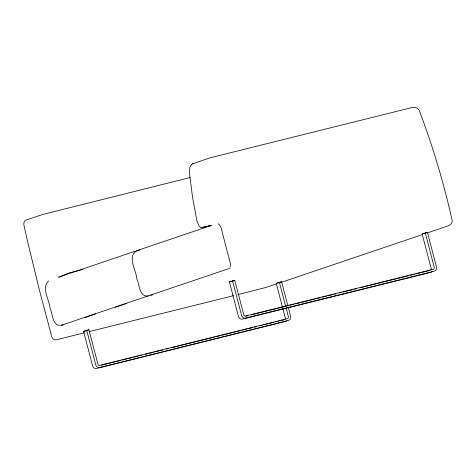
<?xml version="1.0" encoding="UTF-8"?>
<svg xmlns="http://www.w3.org/2000/svg" width="476" height="476" viewBox="0 0 476 476"><rect width="100%" height="100%" fill="white"/><g stroke="black" fill="none" stroke-linecap="round" stroke-linejoin="round"><path stroke-width="0.71" d="M230.444 267.042L230.378 263.395L220.781 226.808L218.543 223.827L218.835 223.952M286.671 320.854L286.969 320.538M48.611 280.935C40.817 287.611 49.587 300.136 50.004 308.216C52.931 313.529 51.914 325.388 60.273 325.417M191.983 164.244L190.68 165.6L189.864 167.492L189.4 172.699L192.488 196.731L196.927 221.09L198.813 225.535L200.884 227.629L210.148 225.713M432.541 271.481L430.994 272.308L241.826 319.283L239.773 318.628L238.601 316.939L229.426 281.982L234.763 280.376L243.98 315.463L245.009 316.112L433.588 269.208L434.451 268.048L425.252 232.954L427.46 232.407L436.706 267.768L436.23 269.767L434.124 271.249L244.956 318.224L242.903 317.569L241.731 315.88L232.562 280.923M192.72 163.792L210.041 157.824L408.759 108.355C411.918 107.493 416 106.338 418.505 109.254M191.703 164.416L193 163.619M286.326 321.127L95.956 368.65L93.903 368.002L92.731 366.306L83.556 331.35L88.893 329.743L98.11 364.83L99.139 365.479L287.718 318.575L288.581 317.415L286.141 308.109M430.738 270.16L431.321 269.107L422.123 234.013L425.252 232.954M59.357 277.157L68.395 273.081L82.782 269.505M284.589 319.634L285.451 318.474L282.821 308.448M58.161 277.288L132.56 252.107L139.98 249.948M210.951 225.576L137.255 250.519C126.336 255.868 136.439 270.499 136.814 278.835C139.593 284.249 139.034 297.226 148.03 295.905M61.559 325.227L230.128 268.184M84.234 317.73L95.503 313.916M115.228 307.246L126.497 303.432M86.388 330.588L88.893 329.743M234.763 280.376L229.426 281.982M282.446 307.02L276.253 283.381L281.59 281.774L287.95 306.032M281.59 281.774L276.253 283.381M424.33 233.466L427.46 232.407M276.681 283.892L264.109 287.938L237.988 294.573M281.602 282.226L422.206 234.644M427.127 232.978L448.219 225.838C450.516 225.1 452.515 222.881 452.158 220.352C443.781 182.992 432.797 146.215 419.261 110.396L418.475 109.218M190.067 177.56L42.644 214.48L25.906 220.132L24.669 221.06L23.913 222.685L23.883 225.005L28.197 243.998L39.502 290.42L51.706 336.478C52.17 338.513 54.139 340.447 56.346 339.787L84.264 332.837M202.157 227.641L208.405 226.082M150.642 295.257L152.79 294.721M422.123 234.013L423.777 233.603M61.88 325.126L63.338 324.763M83.556 331.35L85.763 330.802M89.315 331.582L233.656 295.65M245.783 316.237L247.948 315.701M251.554 314.803L288.343 305.64M289.789 305.283L294.114 304.206M295.56 303.849L299.886 302.772M301.332 302.409L315.035 298.999M316.48 298.636L320.806 297.56M322.252 297.202L326.578 296.126M328.023 295.769L332.349 294.686M333.795 294.329L335.955 293.793M339.567 292.895L341.726 292.353M343.172 291.996L347.498 290.919M348.944 290.556L353.269 289.479M354.715 289.122L356.875 288.581M360.487 287.683L408.819 275.652M410.258 275.295L414.59 274.218M416.03 273.855L420.362 272.778M421.801 272.421L429.739 270.445M101.352 365.247L120.833 360.397M122.272 360.04L126.604 358.963M128.044 358.601L132.376 357.524M133.815 357.167L138.147 356.09M139.587 355.733L141.753 355.191M145.358 354.293L147.524 353.757M148.964 353.394L153.296 352.317M154.736 351.96L159.067 350.883M160.507 350.52L162.673 349.985M166.279 349.087L168.445 348.545M172.05 347.647L214.611 337.056M216.056 336.693L220.382 335.616M221.828 335.259L235.531 331.843M236.977 331.486L241.302 330.409M242.748 330.052L247.074 328.975M248.52 328.613L252.845 327.536M254.291 327.179L256.451 326.637M260.063 325.739L262.222 325.203M263.668 324.84L267.994 323.763M269.44 323.406L273.765 322.329M275.211 321.966L279.537 320.889M280.983 320.532L283.869 319.812M206.828 226.493L211.683 225.434M61.63 325.173L61.362 325.15A6.729 2.63 76 0 1 61.053 325.066M288.325 307.46L290.854 317.552L290.36 319.134L288.676 320.479L99.532 367.567L97.396 367.169L95.991 365.639L86.686 330.29M279.382 282.322L285.576 305.955"/></g></svg>
